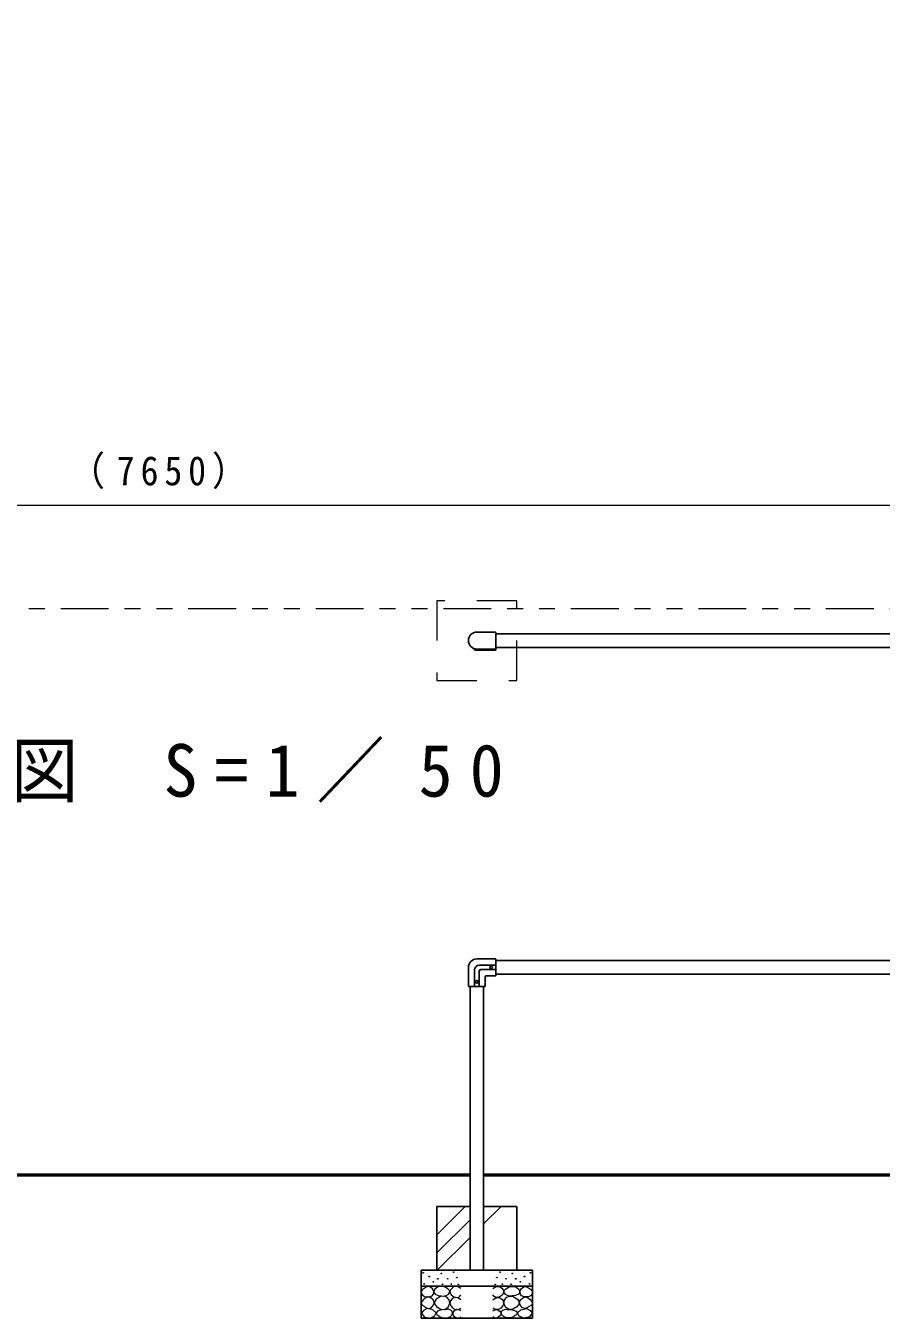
# Model space of a CAD drawing. Units: millimetres at full size, sheet at 1:50; details may follow other scales. Extents: x -20075 to 825, y -773 to 14073.
# Drawn here: x -14359 to -11677, y 1850 to 5903 of the extents above; entities that cross this region are included whole.
import ezdxf

# ---------------------------------------------------------------- set-up
doc = ezdxf.new("R2010")
doc.units = ezdxf.units.MM
doc.header["$LTSCALE"] = 50
doc.linetypes.add('USER1', pattern=[4.5, 2.5, -2])
doc.linetypes.add('USER3', pattern=[8, 3, -1, 1, -1, 1, -1])
doc.layers.add('線', color=2, linetype='Continuous', lineweight=25)
doc.layers.add('補助', color=2, linetype='Continuous', lineweight=13)
doc.styles.add('ＭＳ ゴシック', font='')
doc.styles.get('ＭＳ ゴシック').set_extended_font_data('MS Gothic')

msp = doc.modelspace()

# ---------------------------------------------------------------- linework, layer by layer
at = {"layer": '線', "color": 7}
for p, q in [((-12945, 4001.5), (-12887, 4001.5)), ((-12885, 3946.5), (-12885, 3999.5)), ((-11491, 3996.35), (-12885, 3996.35)), ((-12945, 3948.5), (-12885, 3948.5)), ((-11491, 3953.65), (-12885, 3953.65)), ((-12945, 2976.5), (-12887, 2976.5)), ((-12885, 2974.5), (-12885, 2925.5)), ((-11491, 2971.35), (-12885, 2971.35)), ((-12971.5, 2950), (-12971.5, 2892)), ((-12918.5, 2921.5), (-12918.5, 2892)), ((-12916.5, 2923.5), (-12887, 2923.5)), ((-11491, 2928.65), (-12885, 2928.65)), ((-12969.5, 2890), (-12920.5, 2890)), ((-12966.35, 2000), (-12966.35, 2890)), ((-12923.65, 2000), (-12923.65, 2890)), ((-13070, 2200), (-12966.35, 2200)), ((-13070, 2200), (-13070, 2000)), ((-12923.65, 2200), (-12820, 2200)), ((-12820, 2200), (-12820, 2000)), ((-13120, 2000), (-12770, 2000)), ((-13120, 2000), (-13120, 1850)), ((-12966.35, 2000), (-12923.65, 2000)), ((-12770, 2000), (-12770, 1850)), ((-13120, 1950), (-12770, 1950)), ((-13120, 1850), (-12770, 1850))]:
    msp.add_line(p, q, dxfattribs=at)
at = {"layer": '線'}
for p, q in [((-12952, 3946.5), (-12952, 3949.44)), ((-12950, 3944.5), (-12887, 3944.5)), ((-12952, 2942), (-12952, 2890)), ((-12938, 2938), (-12938, 2890)), ((-12937, 2957), (-12885, 2957)), ((-12933, 2943), (-12885, 2943))]:
    msp.add_line(p, q, dxfattribs=at)
at = {"layer": '線', "color": 7, "lineweight": 50}
for p, q in [((-14883.65, 2300), (-12966.35, 2300)), ((-12923.65, 2300), (-11466.35, 2300))]:
    msp.add_line(p, q, dxfattribs=at)
at = {"layer": '線', "color": 7, "lineweight": 13}
for p, q in [((-13070, 2111.34), (-12981.34, 2200)), ((-12923.65, 2145.44), (-12869.09, 2200)), ((-13070, 2055.22), (-12966.35, 2158.87)), ((-13069.09, 2000), (-12966.35, 2102.74))]:
    msp.add_line(p, q, dxfattribs=at)
at = {"layer": '線', "linetype": 'USER3', "lineweight": 13}
msp.add_lwpolyline([(-17749.97, 11975), (-10100.02, 11975), (-10100.02, 4075), (-17749.97, 4075)], close=True, dxfattribs=at)
at = {"layer": '線', "color": 4, "linetype": 'USER1', "lineweight": 13}
msp.add_lwpolyline([(-13070, 3850), (-12820, 3850), (-12820, 4100), (-13070, 4100)], close=True, dxfattribs=at)
at = {"layer": '線', "lineweight": 13}
for points in [[(-13097.55, 1949.4), (-13104.01, 1946.86), (-13110.23, 1943.38), (-13116.08, 1939.34), (-13119.73, 1933.88), (-13118.72, 1926.29), (-13113.71, 1919.94), (-13106.85, 1917.35), (-13099.14, 1917.08), (-13091.52, 1917.69), (-13085.19, 1920.25), (-13081.44, 1925.54), (-13080.12, 1931.98), (-13080.97, 1937.18), (-13083.93, 1942.11), (-13090.09, 1946.94)], [(-13058.13, 1949.49), (-13063.03, 1948.88), (-13068.67, 1946.79), (-13076.64, 1941), (-13080.29, 1934.09), (-13079.42, 1930.12), (-13075.7, 1925.71), (-13066.21, 1920.93), (-13056.24, 1919.49), (-13048.88, 1919.32), (-13041.37, 1920.84), (-13033.77, 1925.46), (-13030.02, 1931.65), (-13030.99, 1936.31), (-13035.69, 1941.65), (-13046.36, 1947.86)], [(-12831.87, 1949.49), (-12826.97, 1948.88), (-12821.33, 1946.79), (-12813.36, 1941), (-12809.71, 1934.09), (-12810.58, 1930.12), (-12814.3, 1925.71), (-12823.79, 1920.93), (-12833.76, 1919.49), (-12841.12, 1919.32), (-12848.63, 1920.84), (-12856.23, 1925.46), (-12859.98, 1931.65), (-12859.01, 1936.31), (-12854.31, 1941.65), (-12843.64, 1947.86)], [(-12792.45, 1949.4), (-12785.99, 1946.86), (-12779.77, 1943.38), (-12773.92, 1939.34), (-12770.27, 1933.88), (-12771.28, 1926.29), (-12776.29, 1919.94), (-12783.15, 1917.35), (-12790.86, 1917.08), (-12798.48, 1917.69), (-12804.81, 1920.25), (-12808.56, 1925.54), (-12809.88, 1931.98), (-12809.03, 1937.18), (-12806.07, 1942.11), (-12799.91, 1946.94)], [(-13100.09, 1916.45), (-13105.41, 1913.66), (-13110.86, 1909.48), (-13117.31, 1902.66), (-13119.73, 1895.85), (-13116.1, 1891.03), (-13109.59, 1886.67), (-13102.95, 1882.38), (-13096.28, 1880.33), (-13088.64, 1882.78), (-13082.34, 1889.2), (-13079.24, 1897.48), (-13080.76, 1905.99), (-13088.92, 1913.24)], [(-13070.83, 1885.16), (-13058.24, 1878.31), (-13044.88, 1877.32), (-13034.6, 1884.78), (-13029.75, 1896.52), (-13032.03, 1907.29), (-13038.94, 1915.44), (-13047.76, 1918.87), (-13058.94, 1917.6), (-13072.69, 1909.54), (-13078.67, 1898.68), (-13076.03, 1891.48)], [(-12819.17, 1885.16), (-12831.76, 1878.31), (-12845.12, 1877.32), (-12855.4, 1884.78), (-12860.25, 1896.52), (-12857.97, 1907.29), (-12851.06, 1915.44), (-12842.24, 1918.87), (-12831.06, 1917.6), (-12817.31, 1909.54), (-12811.33, 1898.68), (-12813.97, 1891.48)], [(-12789.91, 1916.45), (-12784.58, 1913.66), (-12779.14, 1909.48), (-12772.69, 1902.66), (-12770.27, 1895.85), (-12773.9, 1891.03), (-12780.41, 1886.67), (-12787.05, 1882.38), (-12793.72, 1880.33), (-12801.36, 1882.78), (-12807.66, 1889.2), (-12810.76, 1897.48), (-12809.24, 1905.99), (-12801.08, 1913.24)], [(-13100.91, 1880.52), (-13112.22, 1874.5), (-13119.04, 1865.68), (-13110.55, 1854.41), (-13092.11, 1850.3), (-13077.76, 1856.41), (-13072.34, 1866.78), (-13083.12, 1875.89)], [(-13043.8, 1876.37), (-13051.34, 1877), (-13059.48, 1875.56), (-13068.41, 1871.5), (-13072.72, 1866.1), (-13070.04, 1861.42), (-13064.07, 1856.91), (-13057.6, 1853.07), (-13050.29, 1850.69), (-13038.44, 1850.93), (-13028.12, 1855.02), (-13023.42, 1859.83), (-13021.37, 1865.56), (-13022.43, 1870.71), (-13026.5, 1875.29), (-13034.9, 1877.83)], [(-12846.2, 1876.37), (-12838.66, 1877), (-12830.52, 1875.56), (-12821.59, 1871.5), (-12817.28, 1866.1), (-12819.96, 1861.42), (-12825.93, 1856.91), (-12832.4, 1853.07), (-12839.71, 1850.69), (-12851.56, 1850.93), (-12861.88, 1855.02), (-12866.58, 1859.83), (-12868.63, 1865.56), (-12867.57, 1870.71), (-12863.5, 1875.29), (-12855.1, 1877.83)], [(-12789.09, 1880.52), (-12777.78, 1874.5), (-12770.96, 1865.68), (-12779.45, 1854.41), (-12797.89, 1850.3), (-12812.24, 1856.41), (-12817.66, 1866.78), (-12806.88, 1875.89)]]:
    msp.add_lwpolyline(points, close=True, dxfattribs=at)
for points in [[(-12995, 1943.3), (-13003.43, 1948.15), (-13012.11, 1949.64), (-13017.73, 1947.95), (-13022.88, 1944.25), (-13027.35, 1938.94), (-13029.22, 1932.21), (-13025.55, 1923.44), (-13017.5, 1917), (-13009.2, 1914.62), (-13001.97, 1915.73), (-12997.92, 1919.11), (-12995, 1923.65)], [(-12895, 1943.3), (-12886.57, 1948.15), (-12877.89, 1949.64), (-12872.27, 1947.95), (-12867.12, 1944.25), (-12862.65, 1938.94), (-12860.78, 1932.21), (-12864.45, 1923.44), (-12872.5, 1917), (-12880.8, 1914.62), (-12888.03, 1915.73), (-12892.08, 1919.11), (-12895, 1923.65)], [(-12995.32, 1907.18), (-13002.46, 1912.64), (-13010.53, 1915.1), (-13017.23, 1913.87), (-13023.2, 1910.03), (-13027.59, 1904.25), (-13029.22, 1897.04), (-13026.56, 1888.43), (-13020.35, 1881.51), (-13012.71, 1877.64), (-13005.14, 1876.76), (-12999.99, 1878.2), (-12995.32, 1880.88)], [(-12894.68, 1907.18), (-12887.54, 1912.64), (-12879.47, 1915.1), (-12872.77, 1913.87), (-12866.8, 1910.03), (-12862.41, 1904.25), (-12860.78, 1897.04), (-12863.44, 1888.43), (-12869.65, 1881.51), (-12877.29, 1877.64), (-12884.86, 1876.76), (-12890.01, 1878.2), (-12894.68, 1880.88)], [(-12995, 1872.64), (-13001.02, 1875.96), (-13008.31, 1876.76), (-13017.02, 1872.43), (-13021.3, 1865.67), (-13020.69, 1862), (-13017.81, 1857.75), (-13010.65, 1852.28), (-13003.24, 1850.46), (-12998.94, 1851.51), (-12995, 1853.63)], [(-12895, 1872.64), (-12888.98, 1875.96), (-12881.69, 1876.76), (-12872.98, 1872.43), (-12868.7, 1865.67), (-12869.31, 1862), (-12872.19, 1857.75), (-12879.35, 1852.28), (-12886.76, 1850.46), (-12891.06, 1851.51), (-12895, 1853.63)]]:
    msp.add_lwpolyline(points, dxfattribs=at)
at = {"layer": '線'}
for centre in [(-12900, 2950), (-12945, 2905)]:
    msp.add_circle(centre, 4, dxfattribs=at)
at = {"layer": '線', "lineweight": 13}
for centre in [(-13113.39, 1992.18), (-13056.04, 1989.96), (-13017.58, 1994.09), (-12872.42, 1994.09), (-12833.96, 1989.96), (-12776.61, 1992.18), (-13110.23, 1957.32), (-13094.38, 1980.77), (-13081.39, 1963.98), (-13067.45, 1973.48), (-13052.56, 1956.37), (-13036.5, 1973.55), (-13024.88, 1956.52), (-13007.58, 1977.06), (-13002.72, 1955.98), (-12887.28, 1955.98), (-12882.42, 1977.06), (-12865.12, 1956.52), (-12853.5, 1973.55), (-12837.44, 1956.37), (-12822.55, 1973.48), (-12808.61, 1963.98), (-12795.62, 1980.77), (-12779.77, 1957.32)]:
    msp.add_circle(centre, 1, dxfattribs=at)
at = {"layer": '線', "color": 7}
for centre, radius, start, end in [((-12945, 3975), 26.5, 90, 270), ((-12887, 3999.5), 2, 0, 90), ((-12945, 2950), 26.5, 90, 180), ((-12887, 2974.5), 2, 0, 90), ((-12916.5, 2921.5), 2, 90, 180), ((-12887, 2925.5), 2, 270, 0), ((-12969.5, 2892), 2, 180, 270), ((-12920.5, 2892), 2, 270, 0)]:
    msp.add_arc(centre, radius, start, end, dxfattribs=at)
at = {"layer": '線'}
for centre, radius, start, end in [((-12950, 3946.5), 2, 180, 270), ((-12887, 3946.5), 2, 270, 0), ((-12937, 2942), 15, 90, 180), ((-12933, 2938), 5, 90, 180)]:
    msp.add_arc(centre, radius, start, end, dxfattribs=at)
at = {"layer": '補助'}
msp.add_line((-17749.97, 4400), (-10100.02, 4400), dxfattribs=at)

# ---------------------------------------------------------------- texts
at = {"layer": '線', "color": 7, "insert": (-15050, 3558.38), "char_height": 165, "attachment_point": 4, "style": 'ＭＳ ゴシック'}
msp.add_mtext('\\T1.5;\\W0.95;平面図\\~S=1／50', dxfattribs=at)
at = {"layer": '補助', "insert": (-13925, 4450), "char_height": 91.64, "attachment_point": 8, "style": 'ＭＳ ゴシック'}
msp.add_mtext('\\T1.33;\\W0.9;（7650）', dxfattribs=at)

doc.saveas('drawing.dxf')
